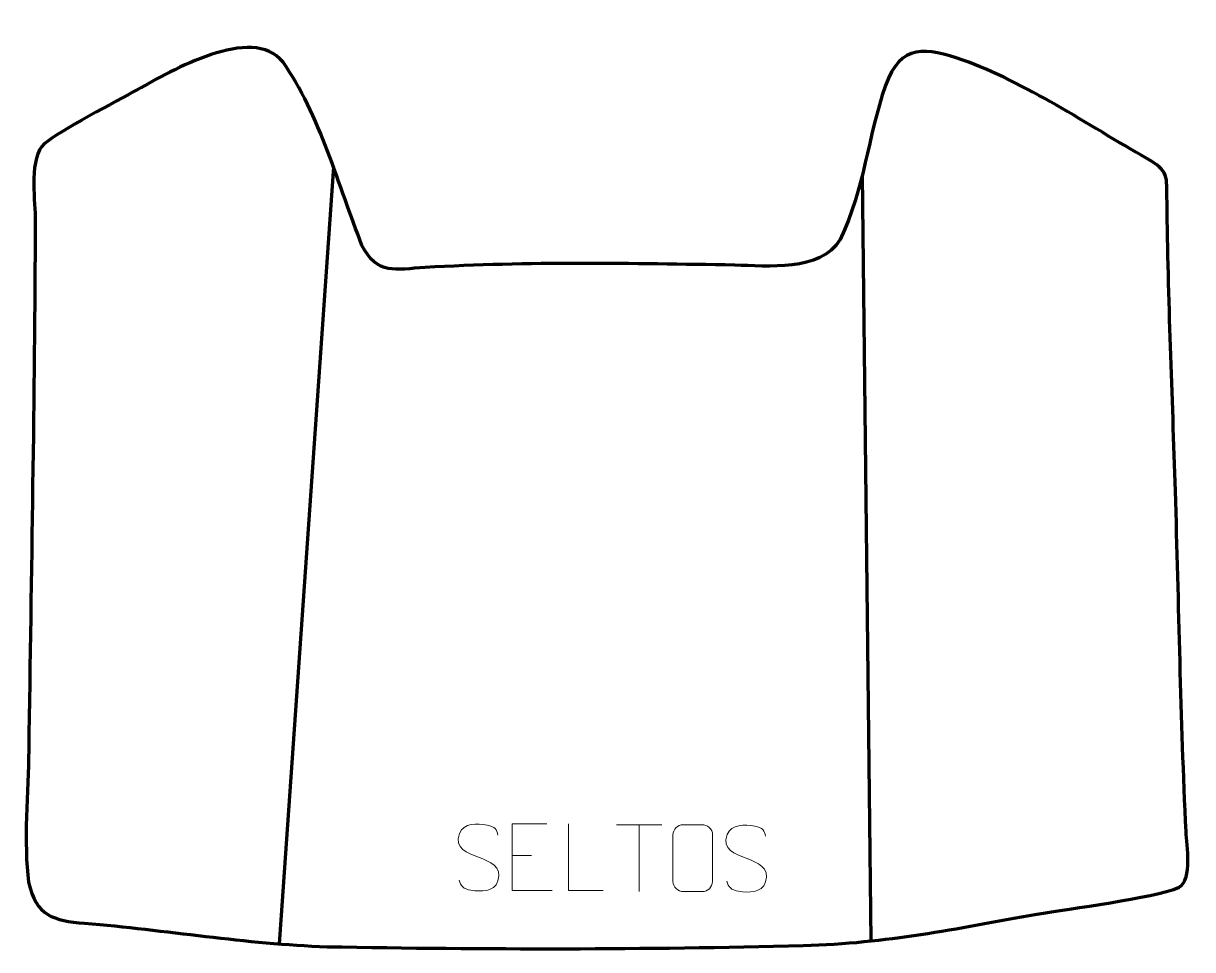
# Model space of a CAD drawing. Header units: millimetres. Extents: x -484 to -47, y 241 to 587.
import ezdxf

# ---------------------------------------------------------------- set-up
doc = ezdxf.new("R2010")
doc.units = ezdxf.units.MM
doc.header["$MEASUREMENT"] = 0
doc.layers.add('layer 1', color=7, linetype='Continuous')
doc.layers.add('layer 2', color=7, linetype='Continuous')

msp = doc.modelspace()

# ---------------------------------------------------------------- linework, layer by layer
at = {"layer": 'layer 1', "color": 142, "lineweight": 158}
for points in [[(-368.2945, 533.1785), (-368.2945, 533.1785), (-388.5428, 242.8643), (-388.5428, 242.8643)], [(-170.6833, 530.105), (-170.6833, 530.105), (-167.4964, 243.9665), (-167.4964, 243.9665)]]:
    msp.add_open_spline(points, degree=3, dxfattribs=at)
at = {"layer": 'layer 2', "color": 242, "lineweight": 158}
msp.add_open_spline([(-479.6736, 514.5642), (-479.8785, 521.4429), (-481.9504, 536.9697), (-476.2933, 541.7497), (-476.2933, 541.7497), (-470.3417, 546.7786), (-449.4626, 557.5904), (-441.3884, 562.0974), (-441.3884, 562.0974), (-429.1122, 568.8339), (-398.6734, 586.7839), (-387.0933, 572.2699), (-387.0933, 572.2699), (-373.5312, 553.294), (-366.2224, 525.5192), (-357.607, 503.8414), (-357.607, 503.8414), (-351.9277, 492.6622), (-345.0834, 494.9092), (-333.9434, 495.5643), (-333.9434, 495.5643), (-295.5638, 497.8214), (-256.7844, 497.1118), (-218.3521, 496.4621), (-218.3521, 496.4621), (-205.963, 496.1476), (-186.5988, 493.8643), (-178.9161, 505.9788), (-178.9161, 505.9788), (-169.7494, 525.3902), (-168.7704, 544.124), (-162.007, 563.5902), (-162.007, 563.5902), (-156.5279, 579.3601), (-146.6315, 577.7873), (-133.1008, 573.0745), (-133.1008, 573.0745), (-110.0286, 564.8396), (-85.9665, 548.5691), (-64.4318, 536.358), (-64.4318, 536.358), (-56.066, 531.6142), (-56.9622, 529.9297), (-56.8447, 519.9504), (-56.8447, 519.9504), (-56.4246, 484.245), (-54.8112, 447.8311), (-53.6988, 412.0689), (-53.6988, 412.0689), (-52.3896, 369.8307), (-51.7682, 326.9498), (-49.7174, 284.8141), (-49.7174, 284.8141), (-49.4601, 279.5266), (-47.2751, 267.2726), (-52.2497, 264.0128), (-52.2497, 264.0128), (-62.6611, 259.8052), (-92.6923, 256.1906), (-105.5261, 253.9682), (-105.5261, 253.9682), (-136.2129, 248.4812), (-161.1458, 243.1637), (-192.7325, 242.2677), (-192.7325, 242.2677), (-251.8343, 240.728), (-311.4452, 240.7533), (-370.5602, 241.816), (-370.5602, 241.816), (-401.1666, 242.8499), (-430.8806, 248.1081), (-461.2954, 250.604), (-461.2954, 250.604), (-472.7377, 251.5429), (-479.4979, 253.3364), (-482.1545, 265.9305), (-482.1545, 265.9305), (-484.1016, 279.9978), (-482.2922, 300.4212), (-482.0959, 315.2931), (-482.0959, 315.2931), (-481.2261, 381.2161), (-479.8771, 447.1359), (-479.6777, 513.0656), (-479.6777, 513.0656), (-479.6777, 513.0656), (-479.6736, 514.5642), (-479.6736, 514.5642)], degree=3, knots=[0, 0, 0, 0, 0.04347826, 0.04347826, 0.04347826, 0.04347826, 0.08695652, 0.08695652, 0.08695652, 0.08695652, 0.13043478, 0.13043478, 0.13043478, 0.13043478, 0.17391304, 0.17391304, 0.17391304, 0.17391304, 0.2173913, 0.2173913, 0.2173913, 0.2173913, 0.26086957, 0.26086957, 0.26086957, 0.26086957, 0.30434783, 0.30434783, 0.30434783, 0.30434783, 0.34782609, 0.34782609, 0.34782609, 0.34782609, 0.39130435, 0.39130435, 0.39130435, 0.39130435, 0.43478261, 0.43478261, 0.43478261, 0.43478261, 0.47826087, 0.47826087, 0.47826087, 0.47826087, 0.52173913, 0.52173913, 0.52173913, 0.52173913, 0.56521739, 0.56521739, 0.56521739, 0.56521739, 0.60869565, 0.60869565, 0.60869565, 0.60869565, 0.65217391, 0.65217391, 0.65217391, 0.65217391, 0.69565217, 0.69565217, 0.69565217, 0.69565217, 0.73913043, 0.73913043, 0.73913043, 0.73913043, 0.7826087, 0.7826087, 0.7826087, 0.7826087, 0.82608696, 0.82608696, 0.82608696, 0.82608696, 0.86956522, 0.86956522, 0.86956522, 0.86956522, 0.91304348, 0.91304348, 0.91304348, 0.91304348, 1, 1, 1, 1], dxfattribs=at)
at = {"layer": 'layer 2', "color": 250, "lineweight": 9}
for points, knots in [([(-314.0233, 275.2848), (-318.2716, 276.7552), (-323.1797, 278.551), (-321.1746, 284.0713), (-321.1746, 284.0713), (-319.6711, 288.2112), (-314.4575, 287.8227), (-310.8539, 287.2216), (-310.8539, 287.2216), (-307.9933, 286.7444), (-307.1286, 285.5312), (-306.818, 283.4471)], [0, 0, 0, 0, 0.25, 0.25, 0.25, 0.25, 0.5, 0.5, 0.5, 0.5, 1, 1, 1, 1]), ([(-288.5823, 287.7616), (-288.5823, 287.7616), (-301.4562, 287.7616), (-301.4562, 287.7616), (-301.4562, 287.7616), (-301.4562, 287.7616), (-301.4562, 262.808), (-301.4562, 262.808), (-301.4562, 262.808), (-301.4562, 262.808), (-286.5904, 262.808), (-286.5904, 262.808)], [0, 0, 0, 0, 0.25, 0.25, 0.25, 0.25, 0.5, 0.5, 0.5, 0.5, 1, 1, 1, 1]), ([(-267.5487, 262.808), (-267.5487, 262.808), (-280.4978, 262.808), (-280.4978, 262.808), (-280.4978, 262.808), (-280.4978, 262.808), (-280.4978, 287.7616), (-280.4978, 287.7616)], [0, 0, 0, 0, 0.33333333, 0.33333333, 0.33333333, 0.33333333, 1, 1, 1, 1]), ([(-237.5431, 287.374), (-235.2174, 287.374), (-232.8913, 287.374), (-230.5652, 287.374), (-230.5652, 287.374), (-228.6186, 287.4096), (-226.6272, 285.918), (-226.6005, 283.4804), (-226.6005, 283.4804), (-226.6009, 277.7335), (-226.6009, 271.9862), (-226.6005, 266.2385), (-226.6005, 266.2385), (-226.7403, 263.9151), (-228.4175, 262.4355), (-230.5652, 262.4247), (-230.5652, 262.4247), (-232.8971, 262.4251), (-235.229, 262.4251), (-237.5605, 262.4247), (-237.5605, 262.4247), (-239.4855, 262.3193), (-241.4576, 264.2038), (-241.4464, 266.2211), (-241.4464, 266.2211), (-241.4461, 271.9912), (-241.4461, 277.7609), (-241.4464, 283.5302), (-241.4464, 283.5302), (-241.4422, 285.6683), (-239.6955, 287.3875), (-237.5431, 287.374)], [0, 0, 0, 0, 0.11111111, 0.11111111, 0.11111111, 0.11111111, 0.22222222, 0.22222222, 0.22222222, 0.22222222, 0.33333333, 0.33333333, 0.33333333, 0.33333333, 0.44444444, 0.44444444, 0.44444444, 0.44444444, 0.55555556, 0.55555556, 0.55555556, 0.55555556, 0.66666667, 0.66666667, 0.66666667, 0.66666667, 0.77777778, 0.77777778, 0.77777778, 0.77777778, 1, 1, 1, 1]), ([(-214.0235, 274.8976), (-218.2718, 276.368), (-223.1799, 278.1638), (-221.1748, 283.6841), (-221.1748, 283.6841), (-219.6713, 287.824), (-214.4577, 287.4355), (-210.8541, 286.8344), (-210.8541, 286.8344), (-207.9935, 286.3572), (-207.1288, 285.144), (-206.8182, 283.0599)], [0, 0, 0, 0, 0.25, 0.25, 0.25, 0.25, 0.5, 0.5, 0.5, 0.5, 1, 1, 1, 1]), ([(-314.0233, 275.2847), (-310.0047, 273.638), (-304.9752, 271.7497), (-306.8092, 266.3894), (-306.8092, 266.3894), (-308.269, 262.123), (-313.1798, 262.3797), (-316.9059, 262.9344), (-316.9059, 262.9344), (-319.6559, 263.3442), (-320.8768, 264.5577), (-321.2548, 266.6699)], [0, 0, 0, 0, 0.25, 0.25, 0.25, 0.25, 0.5, 0.5, 0.5, 0.5, 1, 1, 1, 1]), ([(-214.0235, 274.8975), (-210.0049, 273.2508), (-204.9754, 271.3625), (-206.8094, 266.0022), (-206.8094, 266.0022), (-208.2692, 261.7358), (-213.18, 261.9925), (-216.9061, 262.5472), (-216.9061, 262.5472), (-219.6561, 262.957), (-220.877, 264.1705), (-221.255, 266.2827)], [0, 0, 0, 0, 0.25, 0.25, 0.25, 0.25, 0.5, 0.5, 0.5, 0.5, 1, 1, 1, 1])]:
    msp.add_open_spline(points, degree=3, knots=knots, dxfattribs=at)
for points in [[(-262.5171, 287.3508), (-262.5171, 287.3508), (-245.5299, 287.3508), (-245.5299, 287.3508)], [(-254.0233, 262.4208), (-254.0233, 262.4208), (-254.0233, 287.3743), (-254.0233, 287.3743)], [(-301.4562, 275.8819), (-301.4562, 275.8819), (-294.2881, 275.8819), (-294.2881, 275.8819)]]:
    msp.add_open_spline(points, degree=3, dxfattribs=at)

doc.saveas('drawing.dxf')
